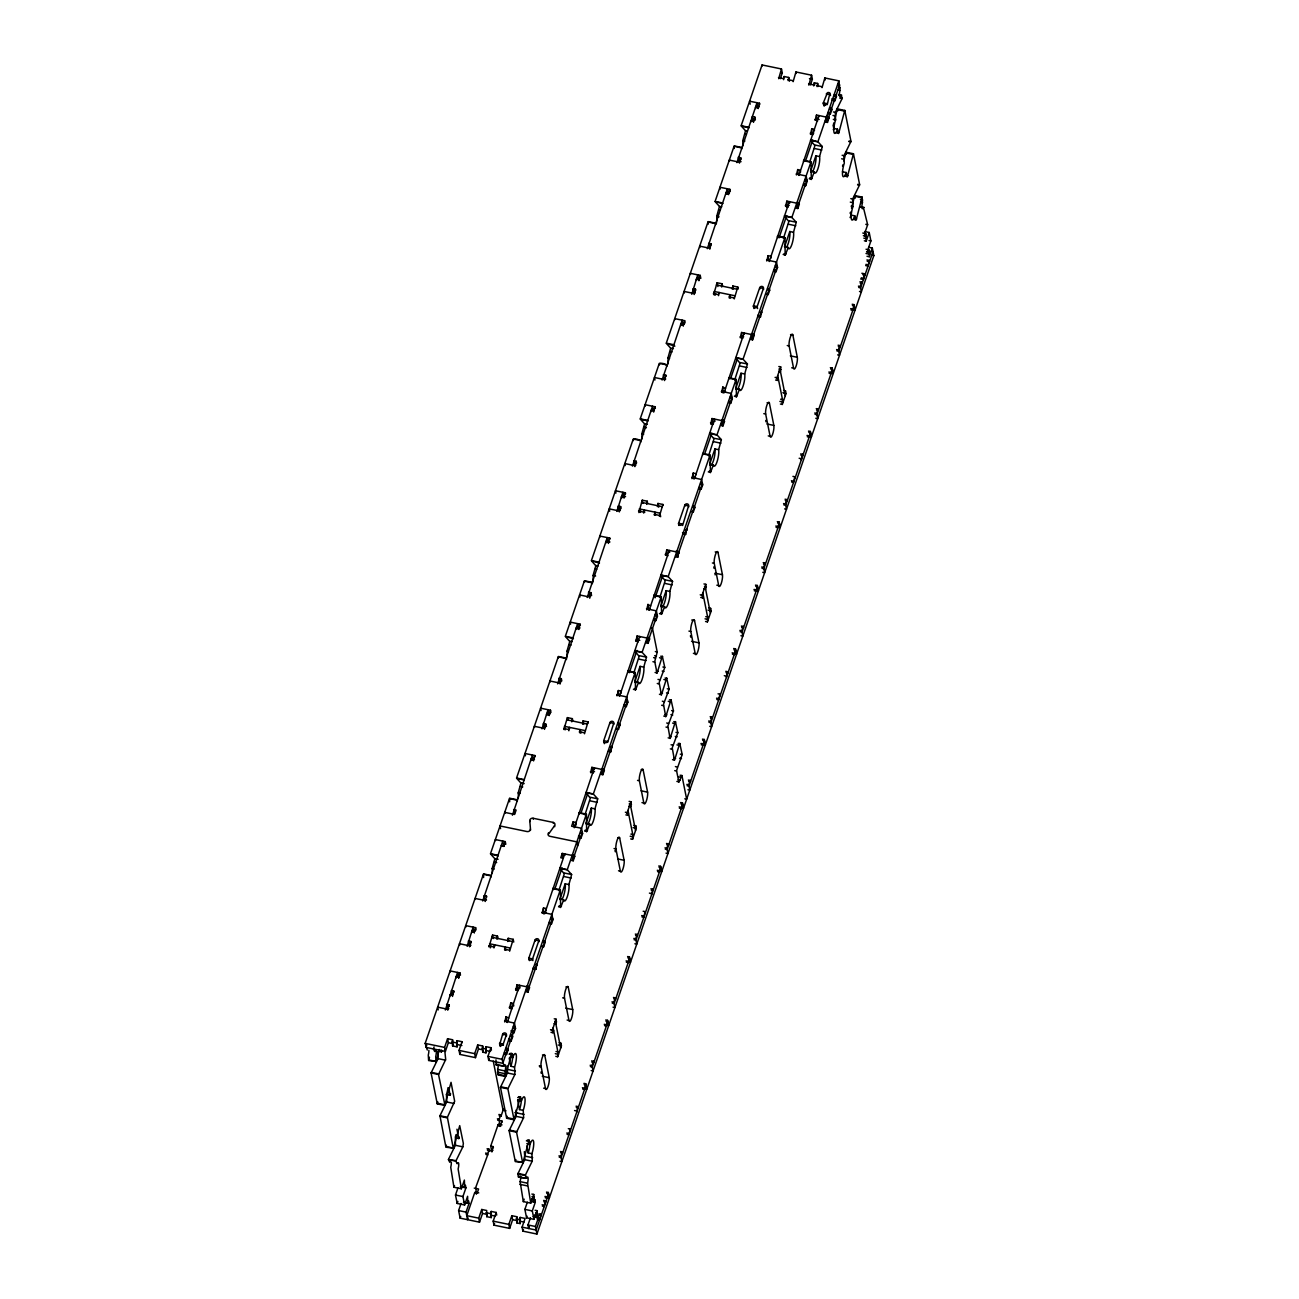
<?xml version="1.0" encoding="UTF-8"?>
<svg xmlns="http://www.w3.org/2000/svg" width="1299" height="1299" viewBox="0 0 1299 1299"><rect width="100%" height="100%" fill="white"/><g stroke="black" fill="none" stroke-linecap="round" stroke-linejoin="round"><path stroke-width="1.5" d="M498.215 1064.433A5.196 1.218 -78.3 0 1 497.663 1069.418L497.972 1074.939L505.408 1076.481L511.692 1053.327L512.699 1057.711L509.922 1057.126M495.991 1059.854L496.056 1064.904L504.093 1065.927A5.196 1.218 -78.3 0 1 505.587 1065.537A5.196 1.218 -78.3 0 1 505.1 1070.961L505.408 1076.481M520.607 1176.212A5.196 1.218 -78.3 0 1 520.103 1181.635L523.318 1201.607L530.755 1203.15L533.743 1194.447L531.892 1194.057M524.358 1151.58L524.926 1159.26L517.798 1173.987L518.545 1177.154L526.533 1178.144A5.196 1.218 -78.3 0 1 528.043 1177.755A5.196 1.218 -78.3 0 1 527.54 1183.178L530.755 1203.15M840.453 97.652L842.32 98.042L841.005 95.412A5.196 1.218 -78.3 0 1 839.495 95.801A5.196 1.218 -78.3 0 1 839.998 90.378L838.878 80.863L824.833 77.956L822.04 87.65M864.079 233.511L865.946 233.901L865.199 236.077L864.663 233.414L867.651 224.711L863.445 207.629A5.196 1.218 -78.3 0 1 861.951 208.019A5.196 1.218 -78.3 0 1 862.439 202.612L862.13 197.091L854.693 195.548L851.527 208.181M650.653 628.05L652.504 628.44L657.229 652.098L654.728 661.516L657.05 673.158L662.328 656.222L664.779 667.459L659.145 682.511L661.402 694.949L666.696 678.013L669.131 689.249L663.497 704.302L665.754 716.739L671.047 699.804L673.483 710.959L667.865 726.076L670.122 738.53L675.399 721.594L677.834 732.75L672.216 747.867L674.473 760.321L679.767 743.369L682.186 754.54L676.535 770.664L678.922 782.177L681.91 775.454L686.668 799.194L684.8 798.804M439.208 1049.462L436.237 1061.429L428.784 1059.968L429.466 1057.224M437.86 1051.622L438.153 1058.441L431.073 1072.942L437.276 1103.89L437.795 1101.893M437.471 1103.208L444.875 1104.848L451.045 1082.327L454.666 1101.325L447.392 1117.286L439.955 1115.744L446.807 1101.763L446.434 1094.456A9.109 2.127 -78.3 0 0 448.009 1087.718M451.273 1162.053A5.196 1.218 -78.3 0 1 450.737 1167.265L453.936 1187.237L461.372 1188.78L458.125 1168.986A5.196 1.218 -78.3 0 0 458.661 1163.384A5.196 1.218 -78.3 0 0 457.167 1163.774L455.852 1161.144L448.415 1159.601L456.046 1160.64L462.85 1146.838L463.353 1143.461L459.716 1125.648L453.578 1148.089L446.125 1146.627L446.466 1145.215M505.62 1075.799L498.15 1074.338L498.507 1072.925M517.895 1099.604A9.109 2.127 -78.3 0 0 517.652 1100.269L521.37 1101.032L520.412 1096.697L514.079 1119.803L506.642 1118.26L507.178 1116.263M526.793 1143.688L530.041 1144.37L529.083 1140.035L522.945 1162.459L515.492 1161.014L515.849 1159.585M833.195 125.5L833.861 122.837M834.51 120.19L837.352 108.889L844.788 110.415L850.975 141.364L849.124 140.99M833.309 126.084L833.779 128.422L837.498 129.186L838.634 133.553L844.788 110.415M842.531 166.175L842.856 164.843M843.847 160.865L846.022 152.21L853.459 153.753L859.646 184.702L857.795 184.312M842.45 171.76L846.169 172.523L847.37 176.826L853.459 153.753M850.212 213.491L850.536 212.159L851.121 215.082A9.109 2.127 -78.3 0 1 850.082 217.566M851.121 215.082L854.839 215.861L856.122 220.083L862.13 197.091M436.237 1061.429L428.605 1060.569L428.28 1055.048A5.196 1.218 -78.3 0 0 428.865 1050.323M453.578 1148.089L445.93 1147.228L439.939 1115.776M506.837 1117.627L514.274 1119.121M522.945 1162.459L515.313 1161.598L509.127 1130.65L516.125 1116.344L516.06 1110.077M854.482 196.23L861.919 197.757M444.875 1104.848L438.51 1074.484L445.703 1059.529L444.729 1050.339M827.252 104.651L829.931 93.106A2.225 1.9 -11.3 0 0 827.447 92.684L823.339 102.881L823.939 105.885M842.288 98.123L835.241 112.542L835.63 119.849A9.109 2.127 -78.3 0 0 833.942 132.141A9.109 2.127 -78.3 0 0 837.498 129.186M492.11 873.301A9.109 2.127 -78.3 0 0 492.11 868.641L494.854 858.753L490.584 854.011L498.28 855.83M518.074 798.479A9.109 2.127 -78.3 0 0 518.171 792.942L520.931 783.037L516.645 778.296L524.341 780.131M566.396 659.486A9.109 2.127 -78.3 0 0 566.981 651.221L569.741 641.462L565.455 636.575L573.411 638.686M592.636 582.861A9.109 2.127 -78.3 0 0 593.042 575.522L595.803 565.763L591.516 560.876L599.489 562.987M641.738 439.322A9.109 2.127 -78.3 0 0 641.852 433.785L644.596 423.88L640.31 419.139L648.022 420.973M667.67 364.516A9.109 2.127 -78.3 0 0 667.913 358.086L670.657 348.181L666.387 343.439L674.879 346.135M716.301 223.704A9.109 2.127 -78.3 0 0 716.707 216.365L719.467 206.46L715.181 201.718L722.877 203.537M742.671 146.186A9.109 2.127 -78.3 0 0 742.784 140.649L745.529 130.744L741.258 126.019L748.955 127.838M448.642 1159.049L455.478 1145.101L455.299 1138.801M558.862 890.627L564.253 873.854L559.95 868.381L567.387 869.924L571.641 874.536L568.913 884.554A9.109 2.127 -78.3 0 1 567.225 896.846A9.109 2.127 -78.3 0 1 563.685 899.785L560.616 907.514L560.372 890.253L552.936 888.678M584.94 814.928L590.314 798.138L586.028 792.682L593.464 794.209L597.719 798.82L594.991 808.855A9.109 2.127 -78.3 0 1 593.302 821.13A9.109 2.127 -78.3 0 1 589.746 824.086L586.628 831.782L586.45 814.554L579.013 812.979M633.733 673.207L639.124 656.417L634.821 650.945L642.258 652.488L646.512 657.099L643.784 667.134A9.109 2.127 -78.3 0 1 642.096 679.409A9.109 2.127 -78.3 0 1 638.54 682.348L635.487 690.078L635.243 672.817L627.807 671.242L627.807 672.362M659.795 597.491L665.185 580.718L660.899 575.246L668.319 576.788L672.573 581.4L669.846 591.435A9.109 2.127 -78.3 0 1 668.173 603.71A9.109 2.127 -78.3 0 1 664.617 606.649L661.564 614.378L661.305 597.118L653.884 595.575M708.605 455.77L713.979 438.981L709.692 433.525L717.129 435.051L721.383 439.663L718.656 449.698A9.109 2.127 -78.3 0 1 716.967 461.973A9.109 2.127 -78.3 0 1 713.411 464.928L710.423 472.657L710.115 455.364M734.666 380.071L740.057 363.282L735.754 357.81L743.19 359.352L747.445 363.964L744.717 373.998A9.109 2.127 -78.3 0 1 743.028 386.274A9.109 2.127 -78.3 0 1 739.472 389.213L736.419 396.958L736.176 379.681L728.739 378.123L728.755 379.243M514.079 1119.803L507.893 1088.854L500.456 1087.312L507.519 1072.812L507.243 1066.008M783.459 238.334L788.85 221.561L784.564 216.089L792 217.631L796.255 222.243L793.527 232.277A9.109 2.127 -78.3 0 1 791.838 244.553A9.109 2.127 -78.3 0 1 788.282 247.492L785.164 255.189L784.986 237.961M810.138 160.865L814.928 145.634L810.625 140.389L818.061 141.932L822.316 146.543L819.588 156.562A9.109 2.127 -78.3 0 1 817.899 168.854A9.109 2.127 -78.3 0 1 814.343 171.793L811.29 179.522L811.047 162.261M500.683 1086.76L508.088 1088.351L514.956 1074.354L514.566 1067.047A9.109 2.127 -78.3 0 0 516.255 1054.756A9.109 2.127 -78.3 0 0 512.699 1057.711M509.127 1130.65L516.547 1132.192L523.627 1117.676L523.237 1110.369A9.109 2.127 -78.3 0 0 524.926 1098.093A9.109 2.127 -78.3 0 0 521.37 1101.032M850.959 141.445L843.912 155.88L844.301 163.187A9.109 2.127 -78.3 0 0 842.613 175.462A9.109 2.127 -78.3 0 0 846.169 172.523M518.009 1173.419L525.413 1175.01L532.298 1161.014L531.908 1153.707A9.109 2.127 -78.3 0 0 533.597 1141.431A9.109 2.127 -78.3 0 0 530.041 1144.37M859.629 184.783L852.582 199.202L852.972 206.525A9.109 2.127 -78.3 0 0 851.283 218.8A9.109 2.127 -78.3 0 0 854.839 215.861M444.713 1105.4L437.276 1103.89M436.042 1062.095L435.717 1056.574A5.196 1.218 -78.3 0 0 436.22 1051.167A5.196 1.218 -78.3 0 0 434.71 1051.557L433.395 1048.926L434.093 1046.929M453.367 1148.771L447.376 1117.319M427.274 1050.014L425.163 1043.389L483.52 873.902L490.957 875.445M780.309 78.687L782.274 72.971L781.478 68.977L762.075 64.95L741.144 125.727L748.581 127.253M426.754 1045.127L425.975 1047.384L445.378 1051.411L448.366 1042.707L447.57 1038.713L452.523 1039.736L452.718 1040.743M448.772 1008.625L447.376 1008.349L447.976 1006.579M452.734 994.693L452.702 992.842M470.92 945.282L469.215 944.925L469.816 943.155M545.012 727.684L544.086 727.489L544.882 725.134M620.337 510.345L618.941 510.069L619.558 508.299M695.209 292.925L693.812 292.632L694.429 290.862M741.063 161.693L739.05 161.271L739.829 158.998M754.005 120.693L753.079 120.498L753.696 118.729M447.749 1010.2L449.048 1004.858L446.58 1004.338L447.376 1008.349M452.49 996.43L453.789 991.088L451.321 990.569L452.117 994.563M450.315 971.912L450.12 970.905L460.025 972.967L458.531 977.319L456.063 976.799L456.258 977.806M469.589 946.792L470.887 941.434L468.403 940.914L469.215 944.925M465.984 926.95L465.724 925.619L475.629 927.665L474.135 932.016L471.651 931.497L471.862 932.503M485.193 901.49L486.492 896.131L484.007 895.628L484.803 899.622L486.508 899.98M495.552 840.55L495.357 839.544L505.262 841.606L503.768 845.941L501.284 845.438M525.462 755.807L524.991 753.485L534.896 755.531L533.402 759.883L530.918 759.363L531.177 760.613M544.46 729.356L545.759 723.998L543.274 723.494L544.086 727.489M541.05 710.521L540.579 708.182L550.5 710.228L549.006 714.58L546.522 714.077L546.717 715.067M560.064 684.053L561.347 678.711L558.879 678.192L560.454 682.348M570.618 624.121L570.229 622.107L580.133 624.169L578.64 628.521L576.155 628.002L576.415 629.252M589.746 598.238L590.98 592.636L588.512 592.133L589.308 596.127L590.396 596.355M600.057 537.055L599.862 536.049L609.767 538.095L608.273 542.446L605.789 541.943L606 542.933M619.331 511.92L620.63 506.578L618.145 506.058L618.941 510.069M615.921 493.084L615.45 490.746L625.371 492.808L623.861 497.16L621.393 496.64L621.685 498.134M634.919 466.633L636.218 461.275L633.75 460.772L634.545 464.766L635.942 465.058M645.359 406.019L645.083 404.687L655.005 406.733L653.494 411.085L651.026 410.581L651.221 411.572M664.552 380.558L665.851 375.216L663.383 374.697L664.179 378.707L665.721 379.016M674.928 319.619L674.717 318.612L684.638 320.674L683.144 325.026L680.66 324.506L680.855 325.513M694.186 294.5L695.485 289.141L693.017 288.638L693.812 292.632M690.516 274.316L690.321 273.326L700.226 275.372L698.732 279.723L696.264 279.204L696.459 280.211M709.79 249.197L711.089 243.855L708.605 243.335L710.033 247.46M720.312 189.005L719.955 187.251L729.859 189.313L728.366 193.648L725.897 193.145L726.092 194.152M739.423 163.122L740.722 157.78L738.238 157.26L739.05 161.271M753.469 122.366L754.768 117.007L752.283 116.504L753.079 120.498M750.189 104.196L749.588 101.192L759.509 103.238L757.999 107.59L755.531 107.07L755.823 108.58M458.709 977.514L459.18 976.15M474.411 931.951L474.784 930.863M504.694 843.977L503.85 846.428L502.794 841.086L482.708 900.97M534.327 757.902L533.483 760.353L531.632 759.964M549.932 712.615L549.087 715.051L547.236 714.677M579.468 626.816L578.721 628.992L576.87 628.602M608.549 542.381L608.922 541.293M624.137 497.079L622.091 497.241M624.234 496.819L624.51 495.991M653.77 411.02L654.063 410.208M683.225 325.497L683.875 323.597M698.911 279.918L699.479 278.295M729.291 191.684L728.463 194.136L726.596 193.746M758.096 108.061L758.843 105.885M445.378 1051.411L444.583 1047.4L447.57 1038.713M778.686 78.671L781.478 68.977M462.217 1042.707L462.022 1041.701L457.069 1040.678L457.118 1046.848L452.572 1045.906L452.523 1039.736M783.638 79.694L784.19 76.527L788.737 77.469L789.483 81.22M452.572 1045.906L453.14 1044.282M488.992 946.922L492.532 935.053L497.485 936.076L497.988 938.576M563.863 729.486L567.403 717.616L572.356 718.639L572.713 720.393M638.832 512.569L642.274 500.196L647.227 501.219L647.568 502.973M713.589 294.629L717.129 282.76L722.098 283.783L722.634 286.543M457.118 1046.848L457.069 1040.678M788.184 80.635L788.737 77.469M490.291 947.88L490.99 945.851M640.261 512.342L640.732 510.978M715.132 294.922L715.603 293.558M493.945 947.945L494.497 944.779L494.789 946.273M497.485 936.076L496.932 939.258M568.865 730.769L569.368 727.343L569.611 728.593M572.356 718.639L571.804 721.822M643.687 513.089L644.223 509.906L644.726 512.407M647.227 501.219L646.675 504.385M718.542 295.652L719.094 292.486L719.289 293.477M722.098 283.783L721.546 286.965M482.838 1046.978L482.627 1045.971L477.675 1044.948L478.47 1048.943L475.483 1057.646L459.83 1054.398L459.034 1050.404L462.022 1041.701M793.137 81.658L795.93 71.965L811.583 75.212L812.378 79.207L810.414 84.922M459.83 1054.398L460.528 1052.369M504.678 950.17L505.23 947.003L505.879 950.251M513.738 942.084L513.186 939.323L508.218 938.3L507.682 941.483M579.549 732.75L580.101 729.567L580.848 733.318M588.252 722.894L588.041 721.903L583.089 720.864L582.601 724.29M654.42 515.313L654.972 512.131L655.573 515.135M663.123 505.473L662.912 504.467L657.96 503.444L657.408 506.61M729.34 298.137L729.827 294.711L730.525 298.202M738.189 289.044L737.783 287.03L732.831 286.007L732.279 289.19M509.63 951.193L513.186 939.323M584.501 733.773L588.041 721.903M659.372 516.336L662.912 504.467M734.244 298.916L737.783 287.03M475.483 1057.646L474.687 1053.651L477.675 1044.948M808.839 85.149L811.583 75.212M491.428 1050.193L490.925 1047.692L485.972 1046.669L486.021 1052.84L482.692 1052.158L482.627 1045.971M813.742 85.929L814.294 82.763L817.639 83.445L818.24 86.448M482.692 1052.158L483.244 1050.518M486.021 1052.84L485.972 1046.669M817.087 86.627L817.639 83.445M513.397 1026.681L515.248 1027.071L502.778 1063.296L488.733 1060.39L487.937 1056.396L490.925 1047.692M488.733 1060.39L489.301 1058.766M504.743 1022.004L506.042 1016.662L508.721 1018.172M509.484 1008.235L510.783 1002.893L513.251 1003.396L513.755 1005.897M515.768 990.374L517.018 984.772L526.923 986.818L527.995 992.16L526.144 991.77M542.17 913.294L543.469 907.952L545.953 908.456L546.246 909.966M571.365 860.409L573.232 860.799L572.161 855.456L562.256 853.411L560.762 857.762L563.23 858.266M576.123 825.06L575.587 822.397L573.103 821.877L571.609 826.229L581.514 828.275L582.585 833.617L581.091 837.969L578.769 837.482M590.59 772.694L591.889 767.336L601.794 769.398L602.866 774.724L600.999 774.35M617.041 695.858L618.34 690.516L620.825 691.036L621.214 693.033M635.828 641.333L637.111 635.974L647.032 638.036L648.104 643.362L646.236 642.973M646.675 609.799L647.974 604.441L650.653 605.967M665.461 555.258L666.76 549.915L676.665 551.961L677.737 557.303L675.87 556.914M691.961 478.682L693.211 473.08L695.679 473.599L695.939 474.849M710.732 424.14L711.982 418.538L721.903 420.6L722.958 425.942L721.107 425.552M721.546 392.363L722.845 387.021L725.524 388.531M740.316 337.821L741.615 332.479L751.536 334.525L752.592 339.867L750.741 339.477M766.783 261.002L768.066 255.659L770.551 256.163L770.957 258.16M785.554 206.46L786.853 201.118L796.758 203.164L797.83 208.506L795.978 208.116M796.417 174.943L797.716 169.584L800.184 170.104L800.59 172.101M810.495 134.414L811.745 128.812L814.229 129.332L814.473 130.582M815.187 120.401L816.486 115.043L826.391 117.105L827.463 122.431L825.612 122.057M506.464 1021.745L506.042 1016.662M510.929 1008.787L510.783 1002.893M517.262 990.406L517.018 984.772M543.615 913.846L543.469 907.952M592.409 772.158L591.889 767.336M618.762 695.598L618.34 690.516M637.549 641.057L637.111 635.974M648.315 609.816L647.974 604.441M667.085 555.274L666.76 549.915M693.439 478.714L693.211 473.08M712.225 424.172L711.982 418.538M722.991 392.915L722.845 387.021M741.761 338.389L741.615 332.479M768.586 260.466L768.066 255.659M786.902 207.288L786.853 201.118M798.138 174.683L797.716 169.584M811.989 134.446L811.745 128.812M816.909 120.141L816.486 115.043M500.602 1046.474L500.911 1045.581M555.079 888.289L562.11 867.846M580.864 813.385L587.911 792.926M629.301 672.72L636.981 650.409M655.086 597.816L662.766 575.506M704.805 453.432L711.852 432.989M730.606 378.529L737.637 358.069M779.027 237.863L786.707 215.553M805.689 160.443L812.752 139.951M824.508 105.787L824.865 104.764M453.936 1187.237L454.504 1185.597M503.151 1044.299L506.366 1034.978A1.948 1.656 -11.3 0 0 505.067 1032.965A1.948 1.656 -11.3 0 0 502.648 1034.199L499.66 1044.623A2.225 1.9 -11.3 0 0 502.08 1045.208L503.151 1044.299L503.363 1045.305M504.093 1065.927L501.966 1059.302L560.34 889.815L552.903 888.272M838.878 80.863L817.948 141.64L810.511 140.097M464.035 1202.16L467.754 1202.923L467.608 1196.282L464.62 1204.985L457.183 1203.442L455.494 1195.015L457.93 1187.952M572.956 859.467L582.325 832.286M560.178 899.736A9.109 2.127 -78.3 0 1 559.966 899.005L565.195 883.791L568.913 884.554M586.385 824.297A9.109 2.127 -78.3 0 1 586.028 823.306L591.272 808.092L594.991 808.855M635.195 682.576A9.109 2.127 -78.3 0 1 634.821 681.585L640.066 666.355L643.784 667.134M664.617 606.649L660.899 605.87L666.143 590.655L669.846 591.435M710.017 463.207L714.937 448.934L718.656 449.698M735.77 388.45L740.998 373.235L744.717 373.998M784.775 247.443A9.109 2.127 -78.3 0 1 784.564 246.729L789.808 231.498L793.527 232.277M811.161 172.199A9.109 2.127 -78.3 0 1 810.625 171.013L815.869 155.799L819.588 156.562M504.678 1054.106L506.529 1054.496L508.039 1050.144L507.763 1048.813L505.912 1048.423M509.289 1040.694L511.157 1041.084L512.65 1036.732L512.391 1035.4L510.523 1035.011M512.163 1032.364L514.014 1032.754L515.524 1028.402L514.453 1023.06L504.548 1021.014M527.995 992.16L529.489 987.808L529.229 986.477L526.907 985.99M533.077 968.745L535.854 969.33L537.088 963.647M541.732 946.484L543.599 946.857L545.093 942.506L544.833 941.174L542.966 940.801M549.591 923.654L551.458 924.027L552.952 919.676L551.88 914.35L541.975 912.288M573.232 860.799L574.726 856.447L574.467 855.115L572.599 854.726M602.866 774.724L604.36 770.388L604.1 769.04L602.233 768.667M608.403 751.423L610.725 751.894L611.959 746.211M616.603 729.048L618.454 729.437L619.964 725.086L619.688 723.754L617.837 723.364M624.462 706.218L626.329 706.607L627.823 702.256L626.751 696.913L616.846 694.868M648.104 643.362L649.597 639.011L649.321 637.679L647.47 637.289M654.095 620.143L655.963 620.532L657.456 616.181L656.385 610.855L646.48 608.793M677.737 557.303L678.955 551.62L676.178 551.036M683.729 534.084L685.596 534.474L686.83 528.79M691.474 511.611L693.325 512.001L694.819 507.649L694.559 506.318L692.708 505.928M699.333 488.781L701.184 489.171L702.694 484.819L701.622 479.493L691.717 477.431M722.958 425.942L724.469 421.59L724.192 420.259L722.341 419.869M728.966 402.722L730.817 403.096L732.327 398.761L731.256 393.418L721.351 391.372M752.592 339.867L754.102 335.515L753.826 334.184L751.504 333.697M758.145 316.55L760.467 317.037L761.685 311.354M766.345 294.191L768.196 294.564L769.69 290.229L769.43 288.881L767.563 288.508M774.204 271.361L776.055 271.735L777.549 267.399L776.493 262.057L766.572 259.995M797.83 208.506L799.323 204.154L799.064 202.823L797.196 202.433M803.837 185.286L805.689 185.676L807.182 181.324L806.127 175.982L796.206 173.936M827.463 122.431L828.957 118.095L828.697 116.748L826.375 116.277M828.015 113.614L830.337 114.101L831.831 109.749L831.571 108.418L829.476 107.979M832.172 100.12L834.948 100.689L836.442 96.353L836.183 95.006L834.331 94.632M461.372 1188.78L464.376 1180.077L464.636 1187.367L460.934 1186.588M457.183 1203.442L457.881 1201.413M464.636 1187.367L465.399 1185.191L465.919 1187.854L462.931 1196.558L464.62 1204.985M496.705 1215.117L496.186 1212.454L491.217 1211.431L491.282 1217.601L486.735 1216.66L486.687 1210.489L481.718 1209.466L482.53 1213.461L479.526 1222.164L460.122 1218.137L458.612 1210.571L461.048 1203.507M460.122 1218.137L460.707 1216.432M467.754 1202.923L468.501 1200.747L469.036 1203.426L466.049 1212.113L467.559 1219.68L468.143 1217.975M476.327 1194.203L475.84 1187.156L487.726 1154.795L488.944 1149.112L487.093 1148.722M499.66 1126.412L499.238 1119.218L500.748 1114.867L498.881 1114.477M492.906 1150.394L491.509 1150.102L490.713 1146.091L498.02 1124.902L500.683 1126.412M499.157 1115.809L501.008 1116.198L503.59 1108.697M491.298 1150.703L491.964 1148.771M491.899 1151.953L493.198 1146.611L490.713 1146.091M500.488 1125.405L501.982 1121.069L497.647 1120.16M479.526 1222.164L478.73 1218.153L481.718 1209.466M486.735 1216.66L487.287 1215.036M551.02 1032.332L552.887 1032.721L552.351 1030.058L556.086 1019.179L554.235 1018.806M625.891 814.911L627.742 815.301L627.206 812.622L630.957 801.759L629.106 801.369M700.762 597.475L702.613 597.865L702.077 595.202L705.828 584.323L703.961 583.933M775.617 380.055L777.484 380.428L776.948 377.765L780.699 366.886L778.832 366.513M491.282 1217.601L491.217 1211.431M552.887 1032.721L553.634 1030.545L551.312 1030.075M556.086 1019.179L555.875 1024.034L554.024 1023.644M627.742 815.301L628.489 813.125L626.638 812.736M630.957 801.759L630.746 806.598L628.878 806.208M702.613 597.865L703.36 595.689L701.509 595.299M705.828 584.323L705.617 589.161L703.749 588.788M777.484 380.428L778.231 378.253L776.38 377.879M780.699 366.886L780.472 371.741L778.621 371.352M517.327 1219.388L516.791 1216.725L511.838 1215.702L512.634 1219.696L509.646 1228.399L493.977 1225.152L493.182 1221.157L496.186 1212.454M493.977 1225.152L494.546 1223.528M555.826 1056.347L557.677 1056.736L557.904 1051.898L556.037 1051.508M560.145 1045.37L560.892 1043.194L559.041 1042.805M630.697 838.927L632.548 839.3L632.759 834.461L630.908 834.072M635.016 827.934L635.763 825.758L633.896 825.385M705.552 621.49L707.419 621.88L707.63 617.025L705.779 616.652M708.767 607.948L710.634 608.338L709.871 610.514L708.02 610.124M780.423 404.054L782.29 404.444L782.501 399.605L780.634 399.215M783.638 390.512L785.489 390.902L784.742 393.077L782.891 392.688M557.677 1056.736L561.428 1045.857L560.892 1043.194M632.548 839.3L636.299 828.437L635.763 825.758M707.419 621.88L711.154 611.001L710.634 608.338M782.29 404.444L786.025 393.581L785.489 390.902M509.646 1228.399L508.835 1224.389L511.838 1215.702M868.609 247.281L872.327 248.06L873.837 255.611L536.925 1234.05L522.896 1231.143L522.084 1227.133L525.088 1218.446L520.136 1217.423L520.185 1223.593L516.84 1222.895L516.791 1216.725M523.318 1201.607L524.163 1199.156M516.84 1222.895L517.587 1220.719L512.634 1219.696M520.185 1223.593L520.136 1217.423M535.123 1210.278L536.99 1210.652L533.986 1219.355L526.566 1217.812L524.877 1209.385L527.345 1202.192M526.566 1217.812L527.118 1216.189M533.743 1194.447L534.019 1201.737L530.771 1201.055M522.896 1231.143L523.448 1229.504M534.019 1201.737L534.766 1199.562L531.664 1198.912M864.355 240.802L866.206 241.192L865.946 233.901M533.986 1219.355L532.298 1210.928L535.302 1202.225L534.766 1199.562M866.206 241.192L869.21 232.489L864.566 231.531M529.359 1226.613L528.693 1228.513L527.979 1224.957L530.463 1217.748M869.21 232.489L870.898 240.916L867.894 249.619L868.43 252.282L866.579 251.892M533.418 1216.53L537.137 1217.293L536.99 1210.652M868.43 252.282L869.177 250.106L866.043 249.229M537.137 1217.293L537.883 1215.133L536.016 1214.744M867.001 256.276L869.323 256.747L869.177 250.106M536.925 1234.05L535.415 1226.483L538.419 1217.796L537.883 1215.133M869.323 256.747L872.327 248.06M537.299 1219.42L539.621 1219.907L540.855 1214.224L539.004 1213.834M542.381 1206.105L544.249 1206.495L545.466 1200.812L543.615 1200.422M545.255 1197.775L547.106 1198.165L548.34 1192.482L546.489 1192.092M560.031 1161.192L561.882 1161.566L560.827 1156.24L562.321 1151.888L560.454 1151.499M567.095 1134.352L568.946 1134.741L570.18 1129.058L568.312 1128.669M576.691 1112.269L577.909 1106.586L576.058 1106.212M582.683 1089.065L584.55 1089.439L585.768 1083.756L583.917 1083.382M591.207 1070.587L593.075 1070.977L592.019 1065.635L593.513 1061.299L591.646 1060.91M604.522 1025.642L606.373 1026.031L607.607 1020.348L605.756 1019.959M613.063 1007.18L614.914 1007.553L613.842 1002.227L615.353 997.876L613.485 997.486M626.362 962.218L628.213 962.608L629.447 956.925L627.596 956.535M634.902 943.756L636.754 944.146L635.682 938.804L637.192 934.452L635.325 934.078M641.95 916.932L643.817 917.305L645.051 911.622L643.184 911.249M651.546 894.849L652.78 889.166L650.929 888.776M657.554 871.629L659.405 872.019L660.639 866.336L658.788 865.946M666.062 853.151L667.946 853.54L666.874 848.215L668.384 843.863L666.517 843.473M679.393 808.205L681.244 808.595L682.478 802.912L680.627 802.522M687.934 789.743L689.785 790.133L688.714 784.791L690.207 780.439L688.356 780.066M701.233 744.798L703.084 745.171L704.318 739.488L702.45 739.115M709.757 726.32L711.625 726.709L710.553 721.383L712.047 717.032L710.196 716.642M716.821 699.495L718.688 699.885L719.906 694.202L718.055 693.812M726.417 677.412L727.651 671.729L725.784 671.339M732.425 654.193L734.276 654.582L735.51 648.899L733.659 648.51M740.933 635.731L742.817 636.12L741.745 630.778L743.239 626.427L741.388 626.053M754.264 590.785L756.115 591.159L757.349 585.476L755.482 585.102M762.789 572.307L764.656 572.697L763.585 567.371L765.079 563.019L763.227 562.629M776.088 527.362L777.955 527.751L779.189 522.068L777.322 521.678M784.628 508.899L786.496 509.289L785.424 503.947L786.918 499.595L785.067 499.206M791.692 482.059L793.543 482.449L794.777 476.765L792.926 476.376M801.288 459.976L802.522 454.293L800.655 453.919M807.296 436.773L809.147 437.146L810.381 431.463L808.514 431.089M815.804 418.294L817.688 418.684L816.616 413.358L818.11 409.006L816.259 408.617M829.119 373.349L830.987 373.739L832.221 368.055L830.353 367.666M837.66 354.887L839.527 355.276L838.456 349.934L839.95 345.583L838.099 345.193M850.959 309.925L852.826 310.315L854.044 304.632L852.193 304.242M859.5 291.463L861.351 291.853L860.295 286.511L861.789 282.175L859.922 281.786M860.636 278.944L863.429 279.512L864.663 273.829L861.87 273.261M865.719 265.629L868.041 266.1L869.275 260.417L866.953 259.946M448.415 1159.601L449.73 1162.232A5.196 1.218 -78.3 0 1 450.087 1161.615M516.547 1132.192L522.75 1163.141M526.533 1178.144L525.413 1175.01M787.275 204.641L786.593 205.843M812.037 178.499L809.78 177.833M664.049 671.453L662.198 671.08M664.162 701.687L662.344 701.2M668.514 723.478L666.712 722.991M677.12 736.825L675.269 736.436M677.234 767.059L675.415 766.572M548.73 833.861L554.543 825.693A2.598 2.225 -11.3 0 0 553.13 822.397L533.11 818.256A2.598 2.225 -11.3 0 0 529.765 820.562L530.56 830.11M780.634 72.63L782.274 72.971M809.456 78.606L812.378 79.207M837.611 84.435L839.674 84.857L827.203 121.099L825.336 120.726M838.375 87.293L840.258 87.78M778.491 77.664L783.443 78.687M787.973 79.629L792.942 80.668M808.595 83.899L813.547 84.938M816.892 85.62L821.845 86.66M838.131 90.004L839.998 90.378M838.505 94.551L841.752 95.217M838.683 94.941L841.005 95.412M826.456 93.82L830.175 94.583M834.591 95.964L836.442 96.353M839.771 98.123L842.093 98.61M831.896 98.789L834.689 99.357L834.948 100.689M837.157 109.554L844.594 111.097M829.509 109.278L831.831 109.749M833.455 111.958L835.306 112.347M828.21 112.38L830.077 112.769L830.337 114.101M832.968 115.465L834.835 115.855M826.635 117.608L828.957 118.095M833.309 119.378L835.63 119.849M755.969 106.339L759.071 106.989M817.282 119.053L819.149 119.443M814.993 119.394L817.672 120.904M836.994 131.865L839.316 132.352M836.442 132.807L838.293 133.196M812.541 132.823L813.791 133.083M753.258 121.359L750.79 120.856L750.984 121.846M810.251 133.164L812.93 134.674M848.896 141.559L850.748 141.932M745.529 130.744L747.363 131.004M814.879 145.001L822.316 146.543M845.828 152.892L853.248 154.435M745.025 134.138L746.422 134.414M814.408 148.508L821.829 150.051M842.125 155.295L843.977 155.669M841.638 158.803L843.489 159.192M742.784 140.649L744.863 141.088M741.632 147.453L734.195 145.91L715.083 201.426L722.504 202.969M803.561 160.28L810.998 161.823L791.887 217.339L784.45 215.796M741.68 148.979L741.664 147.924L734.244 146.316L734.244 148.492M811.047 162.294L803.61 160.686L803.61 161.807M846.12 175.3L847.987 175.69M845.113 176.144L846.997 176.632M810.625 171.013L814.343 171.793M857.567 184.88L859.418 185.27M798.512 173.595L799.599 173.806M739.228 162.131L729.307 160.069L729.518 161.076M809.228 178.759L811.112 179.262M805.071 179.603L806.923 179.993L797.57 207.174L795.702 206.785M805.331 180.934L807.182 181.324M803.561 183.955L805.429 184.344L805.689 185.676M860.36 199.413L862.698 199.997M850.796 198.617L852.647 199.007M860.587 202.222L862.439 202.612M850.309 202.124L852.16 202.514M860.474 206.671L864.192 207.45M860.652 207.061L863.445 207.629M851.105 206.135L852.972 206.525M797.472 203.764L799.323 204.154M853.865 218.443L856.642 219.011M726.336 192.414L729.421 193.048M787.649 205.112L789.207 205.437M853.784 219.466L855.635 219.856M785.359 205.469L787.827 205.973L788.087 207.223M865.8 224.321L867.651 224.711M862.796 233.024L864.663 233.414M863.332 235.687L866.433 236.353M719.467 206.46L721.757 206.801M788.818 220.7L796.255 222.243M863.819 238.139L865.686 238.513M869.031 240.542L870.898 240.916M718.964 209.837L720.36 210.129M788.331 224.207L795.767 225.75M716.707 216.365L719.029 216.836M870.963 251.178L873.025 251.616L860.555 287.842L858.704 287.469M867.212 251.421L869.534 251.909M866.011 253.5L868.787 254.084M871.759 255.189L873.837 255.611M715.554 223.152L708.134 221.609L666.273 343.147L673.71 344.69M777.5 235.98L784.937 237.522L743.077 359.06L735.656 357.517M715.603 224.678L715.603 223.623L708.166 222.015L708.182 224.191M777.549 236.353L784.986 237.993M867.212 261.278L869.534 261.765L869.275 260.417M784.564 246.729L788.282 247.492M865.913 264.395L867.781 264.769M784.174 253.63L786.041 254.019M783.167 254.474L785.051 254.961M862.828 274.738L864.923 275.161L864.663 273.829M861.302 277.791L863.153 278.181M709.595 248.19L699.674 246.144L699.95 247.476M860.198 283.117L862.049 283.507L861.789 282.175M775.422 265.678L777.289 266.051L752.332 338.536L750.481 338.146M775.698 267.009L777.549 267.399M858.428 286.137L860.295 286.511M773.928 270.013L775.795 270.403L776.055 271.735M852.436 305.574L854.32 305.963L838.716 351.266L836.865 350.876M767.839 289.839L769.69 290.229M850.699 308.594L852.55 308.983M853.232 309.584L855.115 309.974L854.044 304.632M696.702 278.473L699.479 279.058M716.399 284.936L737.053 289.222M734.812 295.734L714.158 291.463L714.872 295.019M713.395 293.623L718.347 294.662M729.08 296.886L734.032 297.909M694.316 291.187L695.29 291.382M693.991 293.493L684.086 291.447L684.378 292.941M760.094 312.312L761.961 312.686M757.869 315.219L760.191 315.706L760.467 317.037M790.539 334.574L792.861 335.045L797.31 357.29A6.511 1.51 -78.3 0 1 796.108 366.058A6.511 1.51 -78.3 0 1 793.575 368.153L791.708 367.779M838.358 346.541L840.209 346.914L839.95 345.583M836.588 349.545L838.456 349.934M751.309 334.947L754.102 335.515M787.259 345.534L789.126 345.924L793.575 368.153M681.098 323.776L684.2 324.425M742.427 336.473L743.661 336.733M740.121 336.831L742.801 338.341M681.358 325.107L682.754 325.399M790.344 355.845L797.31 357.29M830.629 368.997L832.48 369.387L816.876 414.69L815.009 414.3M828.859 372.017L830.711 372.407M831.425 373.008L833.276 373.381L832.221 368.055M778.897 369.078L781.219 369.565M670.657 348.181L673.434 348.635M740.04 362.551L747.445 363.964M670.154 351.558L672.021 351.948M739.537 365.928L746.974 367.471M775.097 377.376L776.948 377.765M667.913 358.086L669.537 358.427M666.76 364.873L659.324 363.33L640.212 418.863L647.649 420.389M728.707 377.717L736.127 379.243L717.016 434.775L709.579 433.233M784.174 393.191L786.025 393.581M735.997 388.498L739.472 389.213M779.887 401.391L781.754 401.781M816.519 409.948L818.386 410.338L818.11 409.006M723.64 391.015L725.508 391.405M664.357 379.552L654.452 377.506L654.94 380.006M735.38 395.351L737.231 395.74M767.092 402.706L769.414 403.177L773.847 425.406A6.511 1.51 -78.3 0 1 772.645 434.191A6.511 1.51 -78.3 0 1 770.112 436.285L768.245 435.896M734.357 396.195L736.241 396.698M814.765 412.968L816.616 413.358M730.2 397.039L732.051 397.429L722.699 424.594L720.831 424.221M730.46 398.371L732.327 398.761M728.707 401.391L730.558 401.764L730.817 403.096M763.812 413.667L765.663 414.056L770.112 436.285M808.79 432.421L810.641 432.811L785.684 505.279L783.833 504.889M766.881 423.977L773.847 425.406M807.02 435.441L808.887 435.814M809.586 436.415L811.437 436.805L810.381 431.463M722.601 421.201L724.469 421.59M651.465 409.834L654.095 410.387M712.794 422.548L713.865 422.776M710.488 422.889L713.167 424.4M800.931 455.251L802.782 455.64L802.522 454.293M644.596 423.88L647.357 424.335M713.963 438.266L721.383 439.663M799.161 458.271L801.012 458.644M644.093 427.257L646.415 427.744M713.46 441.644L720.896 443.186M641.852 433.785L643.703 434.175M640.699 440.572L633.263 439.046L591.402 560.583L598.839 562.126M702.629 453.416L710.066 454.959L668.222 576.496L660.785 574.954M710.115 455.429L702.678 453.822L702.678 454.942M791.432 480.727L793.283 481.117M709.936 464.198L713.411 464.928M709.303 471.066L711.17 471.44M708.296 471.894L710.18 472.398M694.007 477.09L695.55 477.399M634.724 465.627L624.819 463.564L625.209 465.578M785.327 500.553L787.178 500.927L786.918 499.595M700.567 483.098L702.418 483.488L677.461 555.972L675.61 555.582M700.827 484.43L702.694 484.819M783.557 503.557L785.424 503.947M699.073 487.45L700.924 487.839L701.184 489.171M777.565 523.01L779.449 523.4L763.844 568.702L761.993 568.312M692.968 507.259L694.819 507.649M775.828 526.03L777.679 526.42M778.377 527.004L780.244 527.394L779.189 522.068M621.831 495.909L625.55 496.673M641.544 502.372L662.181 506.642M638.523 511.059L643.476 512.082M654.209 514.307L659.178 515.346M619.444 508.607L620.419 508.818M619.12 510.929L609.215 508.867L609.686 511.205M685.239 529.732L687.09 530.122M682.543 532.558L685.32 533.142L685.596 534.474M715.213 551.913L718.006 552.481L722.439 574.71A6.511 1.51 -78.3 0 1 721.237 583.478A6.511 1.51 -78.3 0 1 718.704 585.589L716.837 585.199M763.487 563.961L765.355 564.351L765.079 563.019M761.734 566.981L763.585 567.371M677.364 552.562L679.231 552.952M712.404 562.97L714.255 563.36L718.704 585.589M606.227 541.212L609.945 541.975M665.25 554.251L667.93 555.777M715.018 573.184L722.439 574.71M755.758 586.434L757.609 586.823L742.021 632.11L740.138 631.72M753.988 589.454L755.856 589.827M756.554 590.428L758.421 590.818L757.349 585.476M704.496 586.612L706.364 586.986M595.77 565.487L598.092 565.958M665.153 579.857L672.573 581.4M595.299 568.994L596.679 569.287M664.666 583.365L672.103 584.907M700.226 594.812L702.077 595.202M593.042 575.522L595.608 576.042M591.889 582.309L584.453 580.767L565.341 636.283L572.778 637.825M653.835 595.137L661.272 596.679L642.144 652.195L634.724 650.653M584.501 581.173L591.938 582.78L591.938 583.836M709.303 610.611L711.154 611.001M705.032 618.827L706.883 619.201M741.648 627.385L743.515 627.758L743.239 626.427M648.769 608.452L650.166 608.744M589.486 596.988L579.581 594.942L579.987 596.939M660.509 612.787L662.36 613.177M691.75 620.029L694.543 620.613L698.992 642.843A6.511 1.51 -78.3 0 1 697.79 651.611A6.511 1.51 -78.3 0 1 695.241 653.722L693.39 653.332M659.486 613.631L661.353 614.005M739.894 630.388L741.745 630.778M655.329 614.459L657.18 614.849L647.828 642.031L645.976 641.641M655.589 615.807L657.456 616.181M653.835 618.811L655.686 619.201L655.963 620.532M688.941 631.103L690.792 631.476L695.241 653.722M733.919 649.841L735.77 650.231L710.813 722.715L708.962 722.325M691.555 641.3L698.992 642.843M732.149 652.861L734.016 653.251M734.714 653.852L736.582 654.241L735.51 648.899M647.73 638.637L649.597 639.011M576.594 627.271L580.004 627.985M637.923 639.985L639.774 640.358M635.617 640.326L638.296 641.836M655.346 651.546L657.229 652.017M660.736 656.206L662.604 656.596M654.599 655.719L656.45 656.109M659.519 657.732L661.386 658.122M653.624 657.635L655.492 658.008M726.06 672.671L727.911 673.061L727.651 671.729M569.709 641.186L572.031 641.674M639.108 655.686L646.512 657.099M724.29 675.691L726.157 676.081M652.926 661.711L654.777 662.1M569.222 644.694L571.089 645.083M638.605 659.064L646.025 660.606M662.896 667.004L664.763 667.377M566.981 651.221L568.377 651.513M656.304 670.966L658.155 671.356M655.086 672.492L656.937 672.882M665.104 677.997L666.955 678.387M565.828 658.008L558.391 656.466L516.547 778.02L523.968 779.546M627.774 670.836L635.195 672.379L593.351 793.933L585.914 792.39M558.44 656.872L565.877 658.479L565.877 659.535M663.886 679.523L665.737 679.913M657.992 679.426L659.843 679.799M657.278 683.501L659.145 683.875M716.561 698.164L718.412 698.553M634.821 681.585L638.54 682.348M667.264 688.779L669.115 689.168M666.549 692.854L668.417 693.244M660.655 692.757L662.522 693.146M634.448 688.486L636.299 688.876M659.437 694.283L661.288 694.656M633.425 689.331L635.276 689.72M669.456 699.788L671.323 700.177M668.238 701.314L670.105 701.687M619.136 694.51L620.224 694.738M559.853 683.063L549.948 681.001L550.143 682.007M661.646 705.276L663.497 705.666M710.456 717.974L712.323 718.363L712.047 717.032M625.696 700.534L627.547 700.924L602.59 773.392L600.739 773.002M671.615 710.569L673.483 710.959M625.956 701.866L627.823 702.256M708.702 720.994L710.553 721.383M624.202 704.886L626.053 705.26L626.329 706.607M670.917 714.645L672.768 715.035M665.023 714.547L666.874 714.937M663.789 716.074L665.656 716.447M673.824 721.578L675.675 721.968M672.606 723.105L674.457 723.478M665.997 727.067L667.848 727.456M675.983 732.36L677.834 732.75M702.71 740.446L704.578 740.836L688.99 786.122L687.122 785.749M618.097 724.696L619.964 725.086M669.375 736.338L671.226 736.712M700.957 743.466L702.824 743.84M703.506 744.441L705.389 744.83L704.318 739.488M668.157 737.848L670.008 738.238M546.96 713.346L550.062 713.979M566.673 719.792L587.31 724.079M678.175 743.369L680.043 743.742M676.958 744.879L678.825 745.269M671.063 744.782L672.914 745.171M585.07 730.59L564.432 726.32L565.13 729.876M670.349 748.857L672.216 749.247M563.652 728.495L568.605 729.518M579.354 731.743L584.306 732.766M544.573 726.044L546.538 726.45M680.335 754.151L682.186 754.54M544.265 728.349L534.344 726.303L534.555 727.294M679.621 758.226L681.488 758.616M673.726 758.129L675.594 758.502M672.509 759.639L674.376 760.029M610.368 747.169L612.219 747.542M608.598 750.173L610.465 750.562L610.725 751.894M674.717 770.648L676.568 771.038M680.091 775.211L681.943 775.6M678.825 776.883L680.692 777.273M641.268 769.528L643.135 769.917L647.584 792.146A6.511 1.51 -78.3 0 1 646.366 800.915A6.511 1.51 -78.3 0 1 643.833 803.026L641.982 802.636M688.616 781.397L690.483 781.787L690.207 780.439M678.094 779.903L679.945 780.293M676.876 781.43L678.727 781.819M686.862 784.401L688.714 784.791M602.038 769.901L604.36 770.388M637.533 780.407L639.384 780.78L643.833 803.026M531.372 758.632L534.457 759.282M592.685 771.346L594.552 771.72M590.396 771.687L593.075 773.197M641.073 790.799L647.584 792.146M680.887 803.87L682.738 804.243L667.15 849.546L665.267 849.156M679.117 806.874L680.985 807.264M681.683 807.864L683.55 808.254L682.478 802.912M629.171 803.935L631.493 804.422M520.899 782.907L524.163 783.589M590.282 797.294L597.719 798.82M520.428 786.415L522.75 786.902M589.795 800.801L597.231 802.327M625.355 812.248L627.206 812.622M518.171 792.942L520.266 793.38M517.018 799.729L509.598 798.203L490.47 853.719L497.907 855.262M578.964 812.573L586.401 814.116L567.29 869.632L559.853 868.089M509.63 798.576L517.067 800.216L517.067 801.256M633.149 827.56L636.299 828.437M586.028 823.306L589.746 824.086M630.161 836.247L632.012 836.637M666.793 844.805L668.644 845.194L668.384 843.863M585.183 830.126L587.505 830.597M617.821 837.66L619.672 838.034L624.121 860.279A6.511 1.51 -78.3 0 1 622.919 869.047A6.511 1.51 -78.3 0 1 620.37 871.142L618.519 870.768M584.631 831.051L586.482 831.441M665.023 847.825L666.874 848.215M580.734 833.227L582.585 833.617M578.493 836.15L580.832 836.637L581.091 837.969M614.07 848.523L615.921 848.913L620.37 871.142M659.048 867.277L660.915 867.667L635.958 940.135L634.091 939.762M617.61 858.931L624.121 860.279M657.294 870.298L659.145 870.671M659.86 871.288L661.711 871.661L660.639 866.336M572.875 856.057L574.726 856.447M501.999 846.039L503.395 846.331M651.189 890.107L653.056 890.497L652.78 889.166M494.838 858.623L498.085 859.289M564.221 872.993L571.641 874.536M649.419 893.127L651.286 893.501M494.351 862.13L496.673 862.601M563.734 876.5L571.17 878.043M492.11 868.641L494.205 869.08M483.569 874.276L491.006 875.916L491.006 876.971M641.69 915.584L643.541 915.974M559.966 899.005L563.685 899.785M559.106 905.825L561.428 906.312M558.554 906.767L560.421 907.14M544.265 911.947L546.278 912.369M484.982 900.483L475.077 898.437L475.272 899.428M550.825 917.971L552.692 918.344L527.735 990.828L525.868 990.439M635.601 935.41L637.452 935.8L637.192 934.452M551.101 919.302L552.952 919.676M633.831 938.43L635.682 938.804M549.331 922.306L551.182 922.696L551.458 924.027M627.839 957.866L629.706 958.256L614.118 1003.559L612.251 1003.169M543.226 942.132L545.093 942.506M626.086 960.887L627.953 961.276M628.635 961.877L630.518 962.267L629.447 956.925M472.089 930.766L474.72 931.318M491.801 937.229L512.456 941.499M489.561 943.756L510.198 948.026M488.797 945.916L493.75 946.955M504.483 949.179L509.435 950.202M470.693 943.675L469.718 943.48L470.27 946.289M469.394 945.786L459.473 943.724L459.749 945.071M535.497 964.589L537.348 964.978M533.272 967.511L535.594 967.999L535.854 969.33M565.942 986.867L568.264 987.337L572.713 1009.583A6.511 1.51 -78.3 0 1 571.511 1018.351A6.511 1.51 -78.3 0 1 568.962 1020.446L567.111 1020.056M613.761 998.817L615.612 999.207L615.353 997.876M611.991 1001.838L613.842 1002.227M527.638 987.419L529.489 987.808M456.501 976.069L458.969 976.588M517.814 988.766L519.064 989.026M562.662 997.827L564.513 998.217L568.962 1020.446M515.524 989.124L518.204 990.634M565.747 1008.138L572.713 1009.583M606.016 1021.29L607.883 1021.68L592.279 1066.982L590.396 1066.593M604.262 1024.31L606.113 1024.7M606.828 1025.301L608.679 1025.674L607.607 1020.348M511.579 1006.887L512.504 1007.082M452.296 995.424L449.811 994.92L450.022 995.911M509.289 1007.245L511.968 1008.755M554.77 1021.469L556.622 1021.858M506.837 1020.657L508.542 1021.014M550.484 1029.669L552.351 1030.058M447.554 1009.209L437.649 1007.147L438.201 1009.908M513.657 1028.012L515.524 1028.402M510.962 1030.838L513.755 1031.406L514.014 1032.754M558.278 1044.981L561.428 1045.857M510.799 1036.342L512.65 1036.732M508.558 1039.265L510.88 1039.752L511.157 1041.084M555.29 1053.684L557.157 1054.074M591.922 1062.241L593.773 1062.631L593.513 1061.299M542.479 1054.983L544.801 1055.47L549.25 1077.699A6.511 1.51 -78.3 0 1 548.048 1086.467A6.511 1.51 -78.3 0 1 545.515 1088.578L543.648 1088.189M590.152 1065.261L592.019 1065.635M506.172 1049.754L508.039 1050.144M510.036 1053.31L511.903 1053.7M451.776 1041.912L456.322 1042.853M481.88 1048.147L485.225 1048.845M504.418 1052.775L506.269 1053.148L506.529 1054.496M509.029 1054.155L510.88 1054.544M448.366 1042.707L452.702 1043.617M457.865 1044.688L461.892 1045.516M478.47 1048.943L482.497 1049.787M486.768 1050.664L490.486 1051.443M539.199 1065.959L541.066 1066.349L545.515 1088.578M425.163 1043.389L444.583 1047.4M459.034 1050.404L474.687 1053.651M487.937 1056.396L501.966 1059.302M438.461 1051.281L441.481 1051.898A9.109 2.127 -78.3 0 0 441.936 1050.436M509.224 1058.1L510.848 1066.268L514.566 1067.047M495.926 1064.66L503.33 1066.122M584.177 1084.714L586.044 1085.087L561.087 1157.571L559.236 1157.182M542.284 1076.254L549.25 1077.699M507.941 1069.499L515.378 1071.042M497.663 1069.418L505.1 1070.961M582.423 1087.718L584.274 1088.107M584.988 1088.708L586.839 1089.098L585.768 1083.756M438.088 1058.636L445.508 1060.179M507.454 1073.006L514.891 1074.549M497.42 1072.113L504.84 1073.656M431.3 1072.373L438.737 1073.916M431.073 1072.942L438.51 1074.484M576.318 1107.544L578.185 1107.917L577.909 1106.586M518.707 1096.648L520.574 1097.038M517.7 1097.493L519.551 1097.882M574.564 1110.548L576.415 1110.937M446.434 1094.456L450.152 1095.236A9.109 2.127 -78.3 0 0 450.607 1093.774M517.652 1100.269L519.519 1109.606L523.237 1110.369M516.629 1112.967L524.033 1114.38M506.009 1110.824L503.07 1110.223L493.247 1061.104M514.842 1112.658L517.781 1113.275M446.742 1101.974L454.179 1103.517M516.125 1116.344L523.562 1117.887M497.387 1118.829L499.238 1119.218M566.819 1133.02L568.686 1133.41M498.459 1124.171L502.015 1124.902M509.354 1130.081L516.775 1131.624M439.744 1116.279L447.181 1117.822M527.378 1139.986L529.245 1140.36M526.371 1140.814L528.222 1141.204M560.73 1152.83L562.581 1153.22L562.321 1151.888M558.96 1155.85L560.827 1156.24M455.332 1137.843L458.807 1138.557A9.109 2.127 -78.3 0 0 459.278 1137.096M526.793 1145.929L528.19 1152.944L531.908 1153.707M525.267 1156.175L532.704 1157.701M487.352 1150.053L491.688 1150.963M455.413 1145.296L462.85 1146.838M524.796 1159.682L532.233 1161.209M485.599 1153.074L487.45 1153.463M485.858 1154.405L487.726 1154.795M517.798 1173.987L525.218 1175.53M518.366 1176.878L525.786 1178.339M520.103 1181.635L527.54 1183.178M519.86 1184.347L527.297 1185.89M546.749 1193.424L548.616 1193.813L536.13 1230.056L522.084 1227.133M544.979 1196.444L546.847 1196.817M547.545 1197.434L549.412 1197.808L548.34 1192.482M531.957 1196.639L534.279 1197.11M543.875 1201.754L545.742 1202.143L545.466 1200.812M474.249 1188.114L478.584 1189.007L477.09 1193.359L474.622 1192.839L466.763 1215.669L478.73 1218.153M460.349 1186.701L465.919 1187.854M530.658 1201.266L535.302 1202.225M542.121 1204.774L543.972 1205.163M475.061 1192.109L478.779 1192.888M455.494 1195.015L462.931 1196.558M524.877 1209.385L532.298 1210.928M535.659 1212.941L537.526 1213.331M539.264 1215.166L541.115 1215.555L540.855 1214.224M534.441 1215.02L536.779 1215.507M463.467 1202.273L469.036 1203.426M533.304 1216.741L538.419 1217.796M537.039 1218.089L539.361 1218.559M485.94 1212.665L490.47 1213.607M516.044 1218.9L519.389 1219.582M482.53 1213.461L486.557 1214.289M492.029 1215.426L495.439 1216.14M520.931 1221.417L524.033 1222.067M458.612 1210.571L466.049 1212.113M527.979 1224.957L535.415 1226.483M493.182 1221.157L508.835 1224.389M837.352 108.889L837.758 110.853M846.022 152.21L846.412 154.191M854.693 195.548L855.213 198.179M830.256 94.324L830.516 95.574M824.833 77.956L825.238 79.953M826.537 93.544L826.651 94.827M814.294 82.763L814.749 85.003M819.166 116.569L818.971 115.562L798.885 175.446M795.93 71.965L796.238 73.458M784.19 76.527L784.385 77.518M762.075 64.95L762.269 65.957M789.662 203.293L789.337 201.621L769.252 261.521M759.509 103.238L759.753 104.488M758.21 108.596L757.025 102.735L736.955 162.619M754.768 117.007L755.369 120.011M740.722 157.78L741.079 159.533M767.936 293.233L768.196 294.564M779.936 369.062L785.278 395.74M763.617 289.466L763.406 288.459A1.948 1.656 -11.3 0 0 762.123 286.446A1.948 1.656 -11.3 0 0 759.704 287.696L753.452 305.817L754.005 308.561M777.695 375.59L783.037 402.268M759.947 288.946L759.704 287.696L763.406 288.459L757.171 306.58L757.577 308.577M794.777 476.765L795.053 478.097M729.859 189.313L730.314 191.554M728.577 194.655L727.391 188.793L707.306 248.677M765.728 420.405L766.004 421.785M744.359 334.33L744.1 332.999L724.03 392.883M732.831 286.007L733.432 289.011M711.089 243.855L711.284 244.845M717.129 282.76L717.892 286.511M700.226 275.372L700.827 278.376M698.927 280.73L697.758 274.868L691.782 294.321M695.485 289.141L695.744 290.391M714.937 421.396L714.466 419.057L694.38 478.941M684.638 320.674L685.093 322.915M683.339 326.017L682.154 320.155L662.084 380.039M713.768 566.916L714.044 568.312M665.851 375.216L666.062 376.207M693.065 510.669L693.325 512.001M705.081 586.499L710.407 613.177M688.746 506.902L688.551 505.896A1.948 1.656 -11.3 0 0 687.252 503.882A1.948 1.656 -11.3 0 0 684.833 505.132L678.598 523.237L679.036 525.494M702.824 593.026L708.166 619.704M685.028 506.123L684.833 505.132L688.551 505.896L682.608 525.51M719.906 694.202L720.182 695.533M655.005 406.733L655.346 408.487M653.706 412.092L652.52 406.23L632.451 466.114M690.435 635.747L690.727 637.143M669.635 552.416L669.229 550.419L649.159 610.303M660.655 516.726L659.941 513.17L639.287 508.883L640.001 512.439M657.96 503.444L658.707 507.195M636.218 461.275L636.575 463.029M642.274 500.196L642.924 503.444M625.371 492.808L625.566 493.799M624.072 498.15L622.887 492.289L616.846 511.416M620.63 506.578L621.019 508.575M639.79 637.484L639.595 636.494L619.526 696.378M609.767 538.095L609.962 539.101M608.468 543.453L607.283 537.591L587.213 597.475M590.98 592.636L591.581 595.64M618.194 728.089L618.454 729.437M630.21 803.935L635.552 830.613M613.875 724.322L613.68 723.332A1.948 1.656 -11.3 0 0 612.381 721.302A1.948 1.656 -11.3 0 0 609.962 722.553L603.726 740.674L604.327 743.678M627.969 810.446L633.295 837.124M610.157 723.559L609.962 722.553L613.68 723.332L607.64 742.443M645.051 911.622L645.311 912.97M580.133 624.169L580.377 625.42M578.834 629.512L577.649 623.65L557.644 683.875M615.012 850.39L615.304 851.787M594.569 768.846L594.357 767.855L574.288 827.739M583.089 720.864L583.738 724.128M561.347 678.711L561.801 680.952M567.403 717.616L567.955 720.377M573.103 821.877L573.914 825.888M550.5 710.228L550.955 712.485M577.649 845.876L576.837 841.866L549.834 836.28A2.598 2.225 -11.3 0 1 548.519 832.87M549.201 715.587L548.016 709.725L541.975 728.836M545.759 723.998L546.213 726.255M565 855.245L564.724 853.914L544.654 913.814M562.256 853.411L563.052 857.405M554.543 825.693L554.738 826.684M553.13 822.397L553.325 823.404M534.896 755.531L535.156 756.781M533.597 760.889L532.428 755.028L512.407 815.236M533.11 818.256L533.304 819.247M529.765 820.562L529.96 821.553M543.323 945.526L543.599 946.857M514.436 813.564L513.641 809.553L516.125 810.073L514.631 814.424L504.71 812.362L504.905 813.369M555.339 1021.355L560.681 1048.033M539.004 941.759L538.809 940.752A1.948 1.656 -11.3 0 0 537.51 938.739A1.948 1.656 -11.3 0 0 535.091 939.989L528.855 958.11L529.359 960.611M553.098 1027.882L558.424 1054.561M535.35 941.239L535.091 939.989L538.809 940.752L532.574 958.873L532.915 960.627M570.18 1129.058L570.44 1130.39M505.262 841.606L505.798 844.269M500.57 828.632L500.034 825.953L527.037 831.555A2.598 2.225 -11.3 0 0 530.365 829.103M539.735 1065.748L540.011 1067.129M540.985 1072L541.261 1073.38M520.038 987.954L519.503 985.275L507.227 1022.524M508.218 938.3L508.77 941.044M486.492 896.131L486.687 897.138M492.532 935.053L493.23 938.544M506.561 1035.969L506.366 1034.978L502.648 1034.199L502.859 1035.206M503.444 1045.029L503.249 1044.039L499.53 1043.259L500.131 1046.263M475.629 927.665L476.084 929.922M474.33 933.007L473.145 927.145L467.12 946.273M500.456 1087.312L506.642 1118.26M470.887 941.434L471.082 942.441M500.748 1114.867L501.008 1116.198M501.982 1121.069L502.193 1122.06M498.02 1124.902L498.215 1125.892M460.025 972.967L460.479 975.208M493.198 1146.611L493.393 1147.618M458.742 978.309L457.557 972.448L445.346 1010.021M488.944 1149.112L489.414 1151.45M453.789 991.088L454.001 992.079M449.048 1004.858L449.308 1006.108M441.124 1050.144L441.481 1051.898M448.626 1087.636L450.152 1095.236M456.939 1129.221L458.807 1138.557M777.549 236.386L777.549 237.506M509.63 798.609L509.646 801.824M483.569 874.308L483.585 877.539M584.501 581.205L584.501 582.293M579.013 813.012L579.013 814.1M558.44 656.904L558.44 657.992M552.952 888.711L552.952 889.799M666.809 366.399C667.832 363.931 658.268 361.609 659.372 364.857M653.884 595.608L653.884 596.663M640.748 442.098C641.771 439.63 632.191 437.308 633.311 440.572M541.066 1066.349A6.511 1.51 -78.3 0 1 542.268 1057.565A6.511 1.51 -78.3 0 1 544.801 1055.47M564.513 998.217A6.511 1.51 -78.3 0 1 565.731 989.448A6.511 1.51 -78.3 0 1 568.264 987.337M615.921 848.913A6.511 1.51 -78.3 0 1 617.139 840.144A6.511 1.51 -78.3 0 1 619.672 838.034M639.384 780.78A6.511 1.51 -78.3 0 1 640.586 772.012A6.511 1.51 -78.3 0 1 643.135 769.917M640.066 666.355A9.109 2.127 -78.3 0 1 639.319 675.366A9.109 2.127 -78.3 0 1 636.25 682.657M591.272 808.092A9.109 2.127 -78.3 0 1 590.623 816.649A9.109 2.127 -78.3 0 1 587.716 824.118M565.195 883.791A9.109 2.127 -78.3 0 1 564.643 891.893A9.109 2.127 -78.3 0 1 561.931 899.476M519.097 1176.602A5.196 1.218 -78.3 0 1 519.34 1176.18M496.656 1064.384A5.196 1.218 -78.3 0 1 496.884 1063.962M512.537 1053.992A9.109 2.127 -78.3 0 1 510.848 1066.268M521.37 1099.571A9.109 2.127 -78.3 0 1 519.519 1109.606M530.024 1142.243A9.109 2.127 -78.3 0 1 528.19 1152.944M666.143 590.655A9.109 2.127 -78.3 0 1 664.455 602.931A9.109 2.127 -78.3 0 1 660.899 605.87M690.792 631.476A6.511 1.51 -78.3 0 1 691.994 622.708A6.511 1.51 -78.3 0 1 694.543 620.613M714.255 563.36A6.511 1.51 -78.3 0 1 715.457 554.576A6.511 1.51 -78.3 0 1 718.006 552.481M715.099 573.914A6.511 1.51 -78.3 0 1 715.132 574.872M740.998 373.235A9.109 2.127 -78.3 0 1 740.446 381.321A9.109 2.127 -78.3 0 1 737.735 388.904M735.981 389.164A9.109 2.127 -78.3 0 1 735.851 388.839M714.937 448.934A9.109 2.127 -78.3 0 1 713.492 460.496A9.109 2.127 -78.3 0 1 709.904 464.88M765.663 414.056A6.511 1.51 -78.3 0 1 766.865 405.288A6.511 1.51 -78.3 0 1 769.414 403.177M789.126 345.924A6.511 1.51 -78.3 0 1 790.328 337.155A6.511 1.51 -78.3 0 1 792.861 335.045M815.869 155.799A9.109 2.127 -78.3 0 1 815.123 164.811A9.109 2.127 -78.3 0 1 812.054 172.085M789.808 231.498A9.109 2.127 -78.3 0 1 789.159 240.055A9.109 2.127 -78.3 0 1 786.252 247.524M833.779 128.422A9.109 2.127 -78.3 0 1 833.292 129.721M455.998 1134.66A9.109 2.127 -78.3 0 1 455.332 1137.096M827.057 103.644L823.339 102.881A1.948 1.656 -11.3 0 0 824.638 104.894A1.948 1.656 -11.3 0 0 827.057 103.644M757.171 306.58L753.452 305.817A1.948 1.656 -11.3 0 0 754.751 307.831A1.948 1.656 -11.3 0 0 757.171 306.58M682.3 524.017L678.598 523.237A1.948 1.656 -11.3 0 0 679.88 525.267A1.948 1.656 -11.3 0 0 682.3 524.017M607.445 741.437L603.726 740.674A1.948 1.656 -11.3 0 0 605.025 742.687A1.948 1.656 -11.3 0 0 607.445 741.437M532.574 958.873L528.855 958.11A1.948 1.656 -11.3 0 0 530.154 960.123A1.948 1.656 -11.3 0 0 532.574 958.873"/></g></svg>
